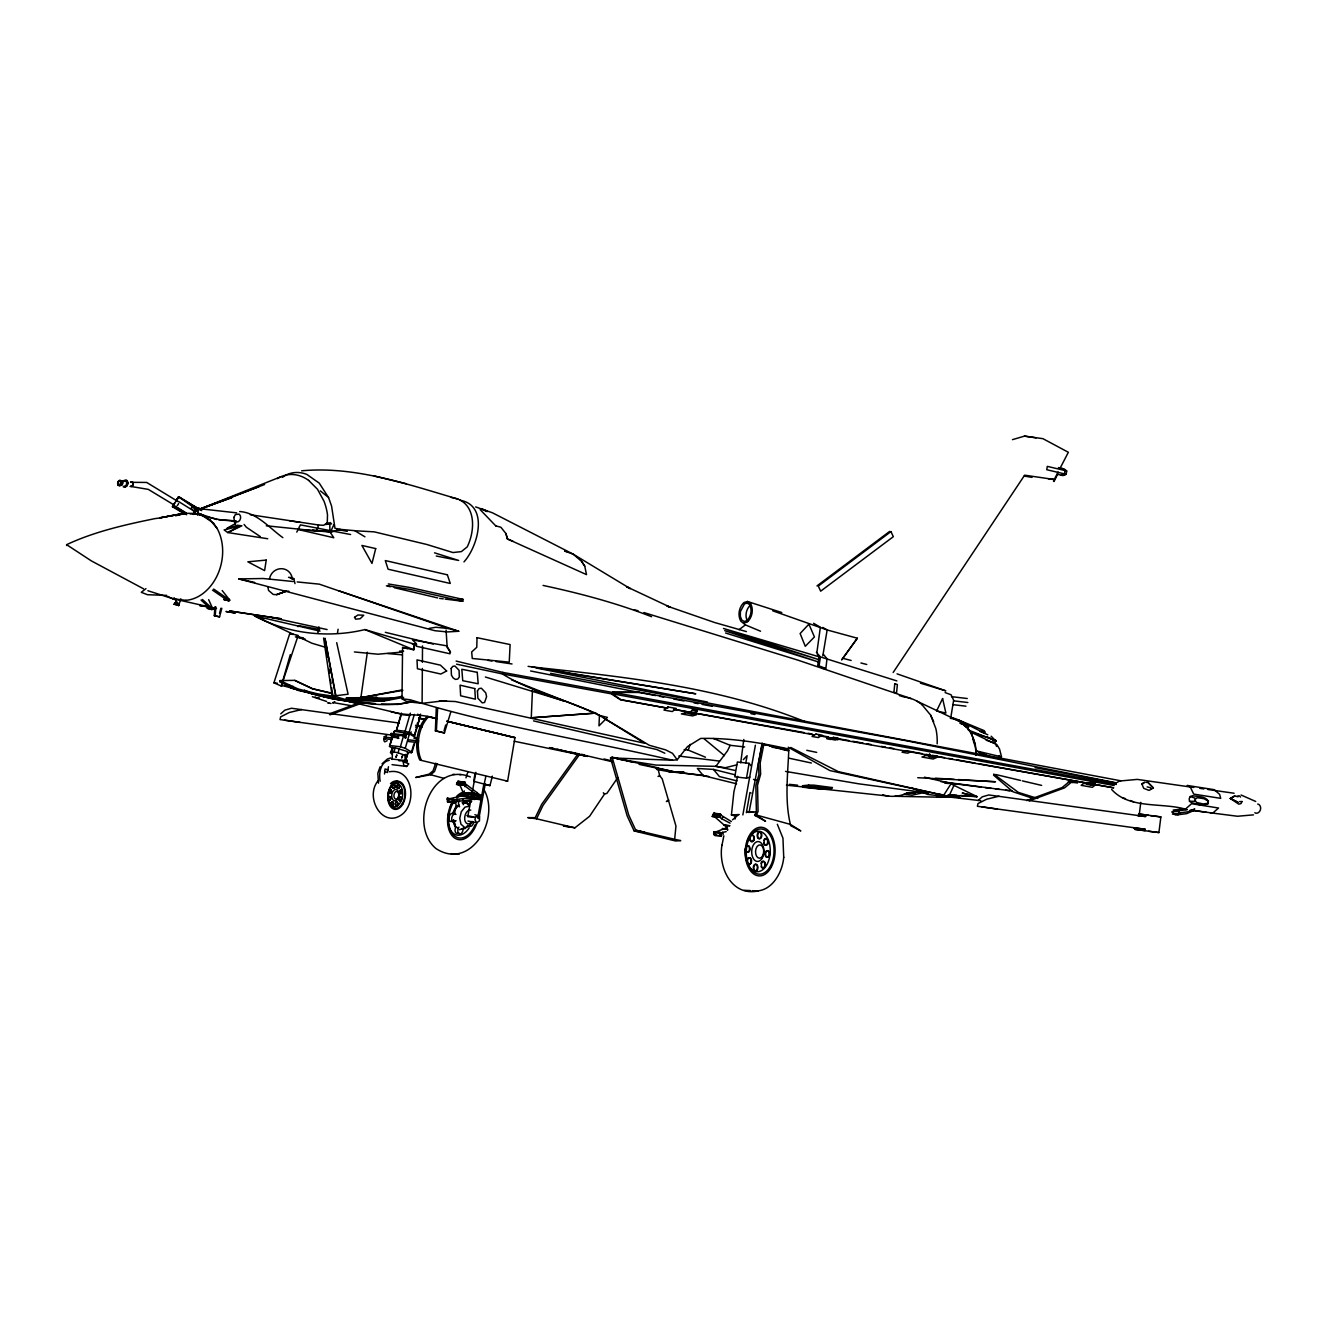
<?xml version="1.0" encoding="UTF-8"?>
<svg xmlns="http://www.w3.org/2000/svg" width="1327" height="1327" viewBox="0 0 1327 1327"><rect width="100%" height="100%" fill="white"/><g stroke="black" fill="none" stroke-linecap="round" stroke-linejoin="round"><path stroke-width="1.5" d="M772.181 747.283L789.034 749.125C760.056 742.457 730.099 737.812 700.706 738.426L687.469 746.637L677.201 759.807L672.507 760.205C589.304 740.964 503.762 727.428 422.102 703.343L422.351 668.476M422.401 662.339L422.517 645.934M604.349 718.488L644.557 743.236L455.294 701.519L441.924 701.021L422.102 703.343L406.676 701.635L401.998 698.782L402.579 647.476L413.759 649.782L414.638 644.275M721.938 845.399L723.862 835.828M752.16 890.649C770.805 893.734 782.482 873.133 783.726 857.192M450.915 711.521L444.462 732.886L443.483 732.769L435.372 730.862L436.268 708.203M758.513 890.881C731.542 896.903 718.156 867.543 721.938 845.199M783.726 857.391L782.947 838.133L777.323 824.266M677.201 759.807L672.524 753.354L665.623 749.871L649.334 745.293L595.607 713.113L531.264 717.807L532.459 690.14M384.498 773.989L385.079 768.93L387.932 769.992L387.484 772.513L384.631 771.435M294.992 583.598L293.831 578.738L288.54 577.295M444.462 732.886L436.367 730.978L437.645 708.386M221.841 608.313L219.552 616.823L218.623 616.707L214.294 615.678L214.924 606.787M219.552 616.823L215.223 615.794L215.853 606.903M763.954 743.701L760.172 763.042L760.636 774.222L757.535 785.252L758.065 811.46L756.324 815.027L765.546 821.264L754.632 815.259L756.373 811.693L755.843 785.484L758.944 774.454L758.48 763.274L762.262 743.933L788.785 750.518C787.724 775.25 784.639 800.48 790.394 824.382L800.811 830.951L790.428 825.51M817.266 654.261L819.074 656.799L817.681 665.739M816.404 652.403L820.434 656.931L819.058 665.872L825.858 668.509L827.003 658.739L823.403 654.327M735.009 815.972L731.426 814.977L733.897 791.804L737.663 776.328M392.709 747.25L392.162 759.475M327.271 522.855L327.504 514.859A46.744 36.111 82.6 0 0 323.97 501.125L317.468 489.232L308.627 480.374M1134.767 829.358L1134.95 827.965L1145.151 829.242L1144.985 830.636L1134.767 829.358L1158.902 832.56L1160.876 816.918L1138.798 813.965L1148.684 815.375M1139.097 816.039L1140.772 802.371M634.124 830.934L675.526 840.97L680.718 840.621L674.663 839.278L675.957 826.074L662.206 778.833L659.668 775.731L657.794 767.802L612.129 757.136L610.52 757.899L627.124 815.806L634.124 830.934L644.54 832.178L635.733 830.188L628.733 815.043L612.129 757.136M692.196 710.476L692.346 709.514L697.272 710.376L693.689 713.992L688.763 713.113L692.196 710.476L697.123 711.355M286.715 685.13L285.172 686.308C309.738 693.026 334.736 701.12 360.214 702.315L367.363 652.254M463.156 803.565L463.305 802.503L468.813 803.913L468.497 804.925M474.966 773.575L473.772 781.321L489.962 785.617L492.35 776.162M317.933 632.946L318.911 626.842M337.44 633.294L338.103 629.23M929.116 756.639L932.334 755.312L937.26 756.191L934.042 757.518L929.116 756.639L929.58 753.819M950.796 717.559L953.649 700.225L951.094 694.784L945.123 692.594M332.43 693.689L312.824 688.813L294.611 680.353L280.03 680.585L279.815 681.929L298.011 690.388L347.873 701.071L331.601 698.632L311.994 693.772L304.712 690.388M381.496 703.99L397.868 704.421L413.56 701.436C391.498 706.744 368.077 705.035 346.281 699.229L346.513 697.886L361.093 697.654L390.37 699.429M331.617 687.618L332.729 695.779L345.816 699.611L360.214 702.315L361.044 697.355L390.503 699.246M360.264 702.613L361.093 697.654M445.092 599.074L462.758 601.28L463.073 599.406L410.74 587.645L388.297 583.946M1057.337 474.27L1062.977 475.597L1066.162 474.286L1066.709 470.952L1064.088 468.912L1058.448 467.585M506.035 780.973L507.611 781.172L514.959 737.63L446.735 721.075M755.395 745.227L742.855 814.944M746.504 778.169L749.075 763.34L737.364 761.997L734.793 776.826L746.504 778.169L749.888 777.058M735.058 819.024L735.788 814.994M746.371 812.721L749.954 792.551L751.115 793.015M745.824 762.809L747.101 755.71L743.302 759.658M475.879 772.331L467.767 816.719L473.888 817.332M477.654 818.129L483.907 783.842M478.881 818.659L485.135 784.373M762.179 743.004L749.025 812.588M802.901 786.795L808.475 786.198L808.674 785.086L813.899 785.153L832.394 787.591L829.375 788.984L819.555 788.984L803.731 787.309L802.503 785.733L808.674 785.086M197.209 511.393L197.889 507.843L198.818 507.959L197.458 515.075M822.806 655.936L827.152 629.96L822.823 627.439M740.698 762.859L743.817 739.471M816.901 652.353L820.368 627.256L813.584 623.292M484.173 784.091L485.831 776.461M196.429 508.092L191.868 505.952L191.353 508.324L194.256 511.708M454.083 814.413L455.294 809.254L458.943 804.693M478.35 815.392L475.481 817.349L474.95 819.655L476.609 822.823L479.478 820.849L479.578 816.47L474.917 814.662M480.872 796.183L480.192 799.368L481.071 799.799L481.552 797.56L479.976 795.752L468.514 794.193M127.16 485.052L127.657 483.177M219.536 613.306L220.912 608.214M444.031 730.812L445.69 724.973M401.351 713.047L396.226 730.995L401.567 713.976M290.314 654.593L281.274 686.042L273.909 682.841L289.8 633.443L298.177 635.417L281.274 686.026L290.381 685.528M387.152 740.682L384.797 741.859L383.901 740.648L384.266 736.717L386.621 735.54M383.702 738.675L385.212 738.857L385.775 736.9L384.266 736.717M385.212 738.857L385.775 736.9M392.908 748.411L389.508 746.438L392.128 737.447M389.508 746.438L394.517 731.177L409.429 733.914L416.197 737.845L415.384 738.708M391.963 754.035L390.453 752.724L392.427 747.764L395.197 747.781L406.941 751.381L408.451 752.691L406.891 756.241M391.2 751.994L393.986 752.011L395.197 747.781M393.986 752.011L398.067 752.774L399.294 748.561M390.337 745.592L400.389 746.769L404.569 732.355M396.889 730.298L405.1 731.243L410.342 713.13M407.173 752.641L412.017 752.26L405.249 748.312L409.429 733.914M411.204 753.122L413.808 744.115M412.017 752.26L414.638 743.253M416.595 740.433L416.031 742.39L416.595 740.433L418.569 740.665L418.204 744.58M417.64 714.208L420.427 715.834L413.924 736.435L414.588 735.739L409.064 732.521L414.339 714.407M414.588 735.739L420.427 715.834M389.259 760.321C380.202 761.864 378.693 773.84 380.185 781.238M298.144 529.506L333.807 537.75L329.892 531.828L329.809 524.065L327.321 522.855L323.639 525.31L318.53 524.994L316.689 530.982L266.296 525.774M465.976 777.887L467.817 772.098M174.019 597.697L178.614 605.626L180.854 598.809M418.635 719.848L420.543 714.125M992.546 740.615L992.878 739.62L987.537 737.032M684.168 749.606L688.249 750.087L690.189 744.364M655.521 695.564L639.266 692.478L611.83 692.329L502.9 672.424L502.386 673.917C532.708 692.959 569.3 699.777 600.849 716.331M435.72 763.158L433.05 770.821L429.168 774.105L415.699 777.506L430.678 774.752L444.246 778.418M437.23 763.788L434.559 771.451L430.678 774.752M392.659 737.845L391.399 737.066L392.593 735.523M391.399 737.066L397.32 737.712L398.78 736.319M398.846 738.459L397.984 736.883L392.493 736.336M406.991 761.648L406.941 759.989L404.868 761.482L406.128 762.262L406.991 761.648L405.199 760.537L391.399 758.961M404.669 735.971C407.273 732.985 405.465 742.556 404.669 735.971L390.868 734.378L392.128 736.916L391.2 733.449L405 735.042M667.78 708.22L620.92 699.677L612.046 693.739L612.593 692.246L638.884 692.13L906.374 740.748L1116.173 782.83M1208.134 801.044L1204.004 798.721L1197.253 797.709L1194.698 799.683L1196.523 802.453L1203.125 803.946L1207.819 803.349L1208.283 802.271C1207.752 796.15 1197.253 796.781 1192.608 795.686L1190.269 796.548L1189.174 798.721L1189.506 801.276L1191.58 802.735L1201.283 805.124L1207.918 804.112L1208.416 800.596M269.497 578.871C272.135 565.567 290.497 564.92 292.487 579.318L290.165 577.311M577.61 754.433L541.748 804.212L535.245 817.664L527.798 817.614L536.556 818.792L543.058 805.34L579.833 754.118M1151.952 788.769L1149.066 790.394L1143.741 788.354L1141.801 783.809L1144.687 782.167M455.343 820.799L452.723 820.75A4.114 2.554 -78 0 1 448.974 818.427A4.114 2.554 -78 0 1 452.524 813.468L456.388 805.605A4.114 2.554 -78 0 1 456.256 800.811M453.95 812.306L456.886 806.152M452.772 813.584L455.377 813.335M333.873 524.679L330.357 532.392L340.16 529.357L354.89 530.684M378.195 780.624C363.83 797.627 383.486 830.602 403.358 813.351C416.794 800.679 412.365 767.819 389.441 771.75M788.205 747.217L829.906 770.589L948.822 796.449L954.478 784.274L924.471 777.191M1054.036 481.535L1057.685 474.104M174.169 503.431L172.51 506.765L184.652 514.03M296.767 532.11L300.416 524.878L350.61 534.516M1053.472 481.004L1058.117 472.03M1059.991 468.431L1068.351 452.291L1042.939 438.673L1024.461 436.119L1012.451 439.652M198.818 507.959L193.012 514.13L196.081 508.606L197.889 507.843M1241.79 801.525L1239.617 801.608M174.484 503.497L172.51 506.765L174.849 506.45L186.062 513.234M201.14 510.314L178.73 496.713L172.51 506.765L174.434 503.646M176.358 500.511L178.73 496.713L190.872 505.454M1242.089 801.475L1241.01 803.598L1238.738 804.162L1230.328 798.472L1234.375 795.918L1238.058 796.797M176.557 500.146L178.73 496.713L175.927 500.495M174.401 503.381L172.709 506.051L186.609 514.743M943.945 794.873L950.961 783.859L977.136 796.681L970.584 795.47M174.136 604.233L175.164 602.674L178.681 603.503L179.178 605.245L174.136 604.233L179.178 605.245M207.41 608.363L208.455 606.804L211.972 607.633L212.469 609.375L207.41 608.363L212.469 609.375M223.981 599.555L225.009 598.013L228.526 598.842L229.007 600.584L223.981 599.555L229.007 600.584M227.498 600.385L228.526 598.842M617.718 777.722L606.887 793.413L604.614 793.928L589.586 816.287L574.906 827.816L563.428 826.008L568.968 826.738M176.01 500.959L178.83 497.177L201.721 510.663M893.154 672.49L1024.643 475.182L1054.119 479.478L1048.247 478.748M206.647 517.663C190.574 508.258 171.846 516.8 155.06 518.592C124.987 524.746 94.565 531.58 66.615 544.667L91.314 560.873L143.548 588.806M194.157 511.84L195.5 509.966L191.868 505.952M193.294 514.478L195.633 512.073M857.342 638.221L841.782 659.735L857.342 638.221L827.152 629.96L772.812 610.851M720.992 832.775L714.059 831.797L713.644 833.87L715.054 835.529L721.772 835.645L720.992 832.775L714.49 831.697L714.722 835.313L716.132 834.998M715.054 835.529L715.469 833.456M720.13 832.344L719.698 834.583L721.225 836.392M726.98 826.605L726.533 828.861M726.881 827.467L712.914 815.226L718.355 815.923L719.549 814.314L731.326 821.513M718.355 815.923L721.623 818.709L722.9 817.017M447.299 798.24L447.498 801.856L454.481 802.288L453.701 799.418L447.299 798.24L454.149 799.617L454.862 802.254L453.917 803.034L447.498 801.856M453.519 802.536L452.822 798.987L452.341 801.226L454.332 802.935M466.606 793.928L466.125 796.183M117.705 481.867L119.563 480.308L122.383 481.834L122.233 484.04L119.911 485.715M117.871 482.033L120.276 480.374M120.226 485.151L121.404 482.713L120.558 480.523M121.62 483.99L119.181 485.632M120.939 485.234L121.951 481.485M125.932 486.113L127.11 481.701M126.048 486.511L127.309 484.819M456.919 783.245L458.147 781.653L463.488 782.316L481.419 796.051L480.192 797.643L462.26 783.909L456.919 783.245L460.336 786.048L463.123 792.501L467.568 796.084M462.26 783.909L463.488 782.316M464.832 786.612L466.142 784.92M476.974 792.468L475.746 794.077L463.123 792.501L464.35 790.909M470.057 793.596L469.227 794.674L467.917 793.629L468.73 792.551L472.594 794.525L475.58 794.259L474.767 795.337L470.903 793.347L475.746 794.077M473.457 794.292L474.27 793.214M1177.812 814.778L1186.736 813.633L1193.272 810.764L1194.715 808.906L1188.179 811.759L1179.255 812.92M406.659 766.459L408.799 763.788L403.109 761.648L403.823 765.397L406.659 766.459L392.046 764.651M456.007 820.6L455.426 821.33A4.114 2.554 -78 0 1 451.678 819.008A4.114 2.554 -78 0 1 455.244 814.048L455.957 814.463M458.96 827.119L458.263 828.313A4.114 2.554 -78 0 0 459.49 833.97A4.114 2.554 -78 0 0 463.04 829.541L463.007 828.512M467.751 825.411L465.329 828.446L461.414 829.275M472.611 821.712L468.912 826.339L459.474 829.707M409.098 734.577L411.237 731.923M750.269 605.245C746.006 609.275 744.679 616.226 747.565 621.401M382.076 763.771L387.501 758.978L390.669 757.916M463.969 561.902C478.068 546.425 489.232 505.438 460.054 500.229M280.76 713.826L284.874 710.127L291.492 708.253L399.278 723.066M978.115 800.529L982.245 796.83L988.847 794.956L1145.433 816.536L1146.959 815.01M393.688 732.04L394.517 731.177M1145.981 782.432L1148.436 782.283M406.477 757.651L407.223 756.904L405.714 755.61L398.067 752.774M222.173 590.548L229.77 600.119L228.626 601.181L212.486 590.117M392.128 734.528L394.467 732.421M407.472 733.897L405.117 736.021L405.581 737.746M292.985 686.258L290.895 688.132L300.068 690.023M732.537 819.821L738.094 814.977M713.694 813.219L712.217 816.437L719.284 817.1L720.843 815.01L713.694 813.219L720.262 813.949L720.495 814.894L718.786 817.167L712.217 816.437M713.146 816.453L714.241 815.508M719.781 814.131L717.857 817.15L718.239 814.878L720.644 814.131M457.815 781.387L456.438 784.34L463.289 785.219L465.031 782.963L464.798 782.001L457.815 781.387L459.49 782.267M458.296 781.304L456.803 784.522L463.289 785.219M458.346 783.494L457.317 784.357L458.877 783.61M1069.015 781.852L1062.164 787.525L1026.667 800.563M731.426 814.977L739.239 814.529M332.911 703.078L334.835 701.552M145.953 588.641L141.292 592.323L147.496 594.712L166.754 595.392M467.917 793.629L468.613 793.082L463.123 792.501M816.984 585.904L889.654 531.414M715.353 832.129L714.059 831.797M739.006 629.711L745.426 624.901L760.537 631.221M398.299 736.17L397.486 738.426M415.616 727.163L417.972 725.554L417.507 723.829M1117.085 782.449L1119.324 781.056L1137.272 779.397L1193.753 787.475M282.253 477.388L286.798 474.651A41.684 32.147 81.8 0 1 306.869 474.436L319.226 483.111L328.515 497.492L320.338 490.874M1237.112 796.3L1239.202 795.736L1240.579 797.063M227.116 528.179L235.708 523.419M1150.609 787.74L1147.125 786.894M277.326 478.632L280.578 476.874A43.045 33.241 82.6 0 1 308.627 480.391M328.383 523.568L330.207 522.589L331.65 523.983M459.258 781.321L458.91 782.267M1230.328 798.472L1238.041 802.337L1230.328 798.472L1234.906 796.117M616.607 758.845L655.969 765.082L715.867 766.342L727.445 750.9L730.232 745.31L744.663 746.935M208.671 599.688L212.901 609.11L211.59 609.723L201.057 600.053M656.202 768.565L657.794 767.802M658.059 776.477L659.668 775.731M667.182 800.894L668.808 800.131M666.353 801.591L667.962 800.828M119.513 481.237L121.819 481.104M123.71 480.556L126.48 480.208L127.707 483.327M123.909 480.955L127.127 480.59L128.188 483.293L126.712 486.329L123.262 486.86M124.556 481.22L127.508 481.9M130.544 482.066L132.534 481.817L133.364 483.957L132.219 486.345L130.228 486.594M130.693 482.315L146.667 482.447L177.022 500.926M124.688 486.694L126.413 485.981M130.411 486.329L132.899 485.184L133.065 482.862L131.605 481.883M936.945 757.418L933.146 759.011L921.966 757.037L925.782 755.445L931.355 756.423M1061.268 475.199L1066.162 474.286M280.578 476.874L200.891 508.689L232.325 497.376M925.201 791.804L907.436 792.916L904.052 794.259L912.13 795.122L924.753 792.435M258.865 486.744L201.173 508.888L236.637 512.852M1151.239 788.785L1153.395 787.973L1148.104 782.598L1153.395 787.973M288.855 591.195L284.642 591.145L286.267 591.162L276.597 594.645L273.246 594.463L268.535 590.432L267.988 587.032M264.587 484.504L200.891 508.689L231.362 497.791M329.312 713.86L359.202 702.879M329.892 714.855L359.783 703.874M1029.122 800.878L1064.619 787.823L1071.453 782.15L1077.524 782.98M66.615 544.667L66.632 545.513M286.118 591.195L276.597 594.645L286.267 591.162M175.579 515.788L184.586 513.416L177.37 515.307M714.606 834.65L714.059 832.626L719.499 833.256L726.234 831.598M227.116 528.594L237.351 525.26L241.896 525.824L227.73 532.558L224.13 529.904L239.54 526.106L227.73 532.558L267.739 538.745M470.355 776.942C431.093 760.802 408.268 825.56 435.986 848.567C471.068 871.574 501.324 818.129 483.542 788.951M781.785 612.543L747.449 601.479L743.966 602.524C738.99 607.169 737.447 615.23 740.848 621.218L745.426 624.901M743.85 623.076L747.333 622.031C752.309 617.387 753.852 609.325 750.452 603.321L747.449 601.479M407.323 760.703L398.946 760.802M714.059 832.626L727.478 827.434M297.878 626.576L300.483 625.962L319.707 629.562M447.415 799.252L452.739 799.965L479.511 796.432L480.059 798.456L453.287 801.989L447.962 801.259L447.415 799.252L466.905 794.724M736.767 764.866L725.405 767.703L715.917 766.359M1182.042 808.956L1173.118 810.1M1178.874 811.212L1174.279 810.648L1173.051 812.24L1173.715 814.065L1175.888 815.06L1178.31 814.645L1179.537 813.053L1178.874 811.212L1171.658 811.975M1187.416 809.619L1178.476 810.78M1179.836 813.302L1172.438 814.115M467.038 797.759L474.17 798.174M468.597 797.427L468.232 796.084L461.531 795.885L474.137 797.593L469.526 797.179L473.805 796.83L474.684 799.6M364.925 629.579L413.759 649.782L414.422 644.176L364.925 629.579C328.101 638.453 287.909 633.842 254.502 615.844L320.023 631.138M462.111 802.769L466.009 801.923L469.094 804.626M402.346 652.021L377.93 654.211L354.425 651.955M1141.801 783.809L1143.824 783.428M402.446 689.874L359.982 697.82L402.811 690.339M401.899 696.36L384.001 699.694L363.482 699.578L346.513 697.886M403.657 697.338L383.768 701.054L363.25 700.938L346.281 699.229M184.519 513.367L159.87 517.812L179.925 514.295M1190.452 811.261L1193.272 810.764M429.152 628.384L435.853 627.273L448.327 628.5L458.744 631.27L447.365 631.934L434.908 630.707L238.827 578.92L263.161 578.506L293.217 581.525M193.029 514.262L194.887 513.964M829.889 787.973L832.394 787.591M1133.59 828.148L1134.95 827.965M1145.151 829.242L977.385 806.285L977.999 803.565L986.624 799.219L999.065 796.217M787.093 750.75L788.785 750.518M1253.484 814.861L1237.527 816.254L1210.191 812.788M323.589 638.022L332.065 695.298L335.582 695.746L348.089 694.203L336.71 642.683M239.656 511.542C256.957 512.57 269.63 528.179 282.867 537.667M325.463 524.497L329.793 524.049M406.676 701.651L410.275 701.303M360.081 698.433L376.553 697.023M235.576 520.93L232.225 521.196L235.625 521.926M531.264 717.807L595.607 713.113M301.644 470.803C355.138 465.893 407.306 484.255 457.815 499.018C476.542 506.632 474.718 531.779 467.204 546.923L461.348 551.617L452.938 552.546L426.962 544.518L374.33 531.878L354.873 530.734L364.925 536.821M301.71 709.514L289.269 712.516L280.66 716.862L280.03 719.566L391.565 735.092M190.143 513.931L193.145 513.765M915.315 793.115L907.436 792.916M364.195 698.665L397.072 697.737M317.452 698.267L315.212 696.99M291.094 578.124L292.587 578.108M1189.506 801.276L1194.781 801.326M399.593 651.126L403.64 651.175M464.798 782.001L462.725 782.93L462.343 785.219M482.298 795.636L480.225 796.548L479.843 798.837L481.917 797.909L482.298 795.636L477.504 795.138M684.068 772.049L668.825 771.65L656.633 769.428M808.475 786.198L831.598 788.636M439.436 700.789L446.552 700.938M920.888 791.622L924.902 791.705M894.912 796.283L942.104 797.245M610.52 757.899L672.507 760.205M683.272 772.082L668.825 771.65L703.575 775.3M172.858 506.201L175.264 506.284L186.062 512.902M233.718 520.731L218.59 519.736M753.504 811.942L747.151 811.709L755.295 812.041M744.016 890.317L750.352 890.55M185.996 600.368L172.875 598.709M451.213 853.709L459.242 854.041M953.118 796.88L958.957 797.129M329.909 531.828L312.724 529.921M459.407 774.62L460.983 774.686M452.971 774.354L454.498 774.421M917.737 777.705L995.466 781.769L958.26 779.579M948.042 795.105L976.689 796.631L962.175 793.015L977.136 796.681M959.769 797.411L945.371 796.615A41.535 32.346 -76.8 0 1 939.715 797.079M935.535 778.236L954.13 779.331M735.506 774.918L713.478 769.411L697.372 768.466L703.277 775.615L736.585 783.809M948.473 794.707L956.651 795.238M960.748 795.503L975.063 796.432L971.331 795.603M336.361 699.329L337.373 699.395L336.195 698.898M300.151 529.672L330.39 531.961M359.982 699.412L384.216 701.253M236.239 521.047L221.957 520.101L208.123 517.265M814.164 787.574L819.439 788.006M387.799 653.564L402.131 654.825M412.415 644.258L416.512 644.64M360.214 702.315L375.508 703.708L353.563 702.53L334.039 698.151L332.729 695.779M953.483 796.83L959.603 797.394M297.215 581.939L319.26 584.145L448.327 628.5M402.031 714.689L409.993 715.502M789.416 784.34L797.593 785.186M821.977 668.277L825.56 668.659M786.43 785.169L888.592 796.084M729.85 825.726L724.011 825.095L729.518 825.792M297.397 637.109L303.419 637.806M273.909 682.841L277.459 683.256M391.73 736.137L397.619 736.85M386.389 737.281L392.394 737.961M408.401 739.803L416.396 740.715M385.925 738.89L391.929 739.587M407.92 741.428L417.988 742.606M727.793 829.242L722.27 828.595L727.229 829.027L727.594 830.37M720.362 835.96L714.274 835.114M175.977 501.208L178.598 501.523L194.488 511.409M954.295 700.921L967.864 702.514M952.604 704.62L965.956 706.18M401.998 698.782L409.993 699.727L422.102 703.343M678.81 756.058L719.234 761.051M951.476 696.658L967.25 698.516M980.852 800.728L927.739 794.458L910.952 787.574M439.652 598.394L443.235 598.842M214.294 615.678L215.223 615.794M944.625 783.046L948.573 783.527M1150.675 815.657L1160.876 816.918M1137.272 815.524L1145.433 816.536M435.372 730.862L436.367 730.978M938.139 794.16L942.004 794.641M928.734 793.098L858.818 783.826L785.551 771.402M806.882 786.745L802.503 785.733M1148.684 831.283L1158.902 832.56M469.841 794.193L473.673 794.674M475.049 798.141L478.881 798.605M474.087 798.124L479.843 798.837M458.197 598.809L463.073 599.406M528.096 666.353L532.11 666.95C625.199 676.969 719.101 686.59 806.501 722.27M946.151 782.665L980.985 787.077M985.082 787.591L991.219 788.371M995.333 788.902L999.43 789.416M1005.567 790.195L1009.665 790.71M513.4 737.43L514.959 737.63L448.493 721.639M714.108 813.633L719.549 814.314M417.308 723.165L418.237 726.615L417.109 725.504M940.893 781.62L1012.401 791.025M318.563 524.994L250.305 514.727M639.133 764.369L673.801 771.733L708.718 776.444M467.486 794.375L475.132 795.404M474.452 798.589L480.192 799.368L479.976 795.752L481.071 799.799L475.348 799.02M415.55 725.322L421.654 726.168M413.924 738.194L417.988 738.757M387.982 585.804L410.441 589.503L462.758 601.28M1199.807 788.338L1203.854 788.918M1207.885 789.499L1234.11 793.247M1111.611 789.416C1129.244 809.487 1162.701 802.221 1185.973 809.321M1192.028 810.183L1206.16 812.207M997.44 809.105L981.947 806.849M300.068 722.402L284.575 720.146M715.684 766.276L735.191 770.473M1024.461 436.119L1036.105 437.844M269.116 617.005L281.341 618.813L229.488 610.967L269.116 617.005L327.122 629.562M487.971 660.382L491.985 660.979M495.999 661.576L512.04 663.964M334.122 696.343L317.833 693.905L298.243 689.028L280.03 680.585M289.568 520.781L300.151 522.374M326.342 696.808L323.423 696.443L324.601 696.94M581.193 754.333L583.946 754.764M331.037 698.102L347.906 700.772M1186.238 809.553L1182.39 808.923L1185.857 808.724L1191.596 803.698L1218.551 808.027L1212.812 813.053L1190.087 810.167M532.11 666.95L695.796 693.805L536.307 668.028L707.457 702.049M1024.245 476.061L1032.041 477.372M332.745 702.514L353.131 706.014M1113.419 787.79L818.543 735.672M826.738 737.895L837.901 739.852M826.87 738.824L830.602 739.471M667.398 708.17L620.538 699.81L611.266 693.822L502.386 673.917L456.571 664.18M673.519 709.265L803.93 732.537M808.01 733.267L812.091 733.997M822.276 735.822L828.38 736.9M836.541 738.359L848.766 740.549M852.846 741.279L863.031 743.087M867.112 743.817L871.176 744.547M881.377 746.355L885.441 747.084M889.521 747.814L893.602 748.544M911.931 751.812L922.132 753.636M926.196 754.366L930.277 755.096M934.357 755.826L944.542 757.634M948.623 758.364L952.686 759.094M956.767 759.824L975.113 763.091M979.177 763.821L1113.685 787.823M612.593 692.246L1116.339 784.456M1114.182 785.501L612.046 693.739M673.884 709.331L814.463 734.942M340.193 529.307L335.001 528.345L331.584 506.085L328.532 497.443M131.273 486.528L148.242 489.364L174.169 505.04M550.523 673.336L1120.768 780.79M337.257 529.456L347.292 531.364M659.569 696.327L663.633 697.106M673.784 699.03L683.936 700.955M694.087 702.879L698.151 703.658M702.199 704.421L712.35 706.346M750.933 713.677L754.98 714.457M1035.126 767.669L1116.339 783.096M436.268 556.013L458.644 560.442L434.526 552.828M530.601 670.981L639.266 692.478M328.864 697.256L331.634 697.82M328.98 703.028L331.02 703.492M514.212 741.229L587.38 756.39L557.191 749.224M468 821.031L476.609 822.823M551.319 747.682L552.596 747.947M806.766 750.302L816.686 752.392M418.652 717.957L424.623 719.217M466.872 815.541L475.481 817.349M456.388 805.605L459.059 806.534M789.15 758.231L811.411 763.008M238.827 578.92L254.635 582.437M147.894 590.731L172.875 598.709L208.571 606.738M212.536 607.633L216.5 608.512M329.063 703.244L327.487 702.846M948.822 796.449L838.332 771.634L790.759 747.483M331.85 693.142L312.193 688.713L294.843 680.369M568.221 551.899L564.655 551.087L573.214 554.172L630.225 588.607L626.609 586.733L670.201 607.202L667 606.041L714.606 622.512L746.438 631.602M950.265 718.305C960.881 719.632 969.34 727.976 973.023 737.712A39.561 30.803 -76.8 0 1 975.809 755.411M574.89 752.99L578.174 753.736M125.136 480.391L126.314 480.656M119.43 480.722L120.973 482.746L119.977 484.786L118.285 485.002M119.248 485.101L120.691 485.334M124.191 486.263L125.285 486.511M123.527 486.428L125.418 486.926M543.058 585.423C579.882 593.318 616.508 603.022 651.607 616.723M533.52 720.893L656.815 749.556L664.877 753.238M617.32 758.662L633.46 762.395M657.661 768.001L673.801 771.733M549.511 747.565L587.38 756.39M1066.709 470.952L1047.318 466.374L1046.754 469.725L1064.453 473.888L1065 470.554L1062.38 468.514M635.733 830.188L674.663 839.278M386.373 585.821L390.32 586.75M394.268 587.695L437.678 597.93M1022.404 780.89L1041.645 785.402M603.967 758.978L611.78 760.819M581.79 754.582L613.091 761.947M536.556 818.792L574.906 827.816M402.579 647.476L407.472 648.638M295.407 636.894L305.326 639.232M571.24 752.144L573.231 752.625M995.681 774.504L1020.496 780.425M338.086 698.898L401.019 713.959M406.41 483.791L374.314 475.995M451.263 497.443L457.815 499.018M436.633 718.786C421.853 713.146 404.702 716.398 390.586 711.454M418.801 718.255L424.839 719.715M456.123 661.078L502.9 672.424M436.716 718.637L428.687 716.68C418.304 726.632 415.334 747.234 421.322 760.222M435.14 718.438L427.112 716.48C416.728 726.45 413.775 747.035 419.763 760.023L507.611 781.172M447.182 721.357L511.393 736.949M385.328 632.315L433.216 644.026M737.016 780.89L719.383 776.544L713.478 769.411M979.79 753.952L997.672 758.397M753.52 779.413L757.535 780.409M462.708 802.453L466.54 803.432A4.114 2.554 -78 0 1 470.737 801.923M495.817 525.89L500.909 527.25L505.952 533.603L507.395 538.994L513.051 541.283M843.325 658.441L851.138 660.464M860.908 662.969L866.763 664.479M484.77 784.224L489.962 785.617M194.041 513.383L202.55 515.656L213.481 523.087M820.434 656.931L896.87 680.917M762.262 743.933L766.094 744.978M769.909 746.023L785.186 750.219M756.324 815.027L790.394 824.382M754.632 815.259L758.414 816.287M899.308 695.547L905.114 697.322M216.865 519.537L197.491 513.167M634.306 609.707L638.154 610.835M643.91 612.543L798.224 660.232L911.185 698.616M819.074 656.799L723.447 628.467L818.809 659.635L724.741 630.657L818.477 661.974L725.57 633.012M325.911 647.427L311.779 643.18L296.452 635.799M920.474 683.189L945.786 690.836L897.052 673.851M485.383 677.019L564.207 701.087L534.317 690.786M289.8 633.443L293.101 634.472M981.814 731.077L985.082 732.089L984.219 730.663L958.359 719.914A41.535 32.346 -76.8 0 0 953.118 718.04M1037.714 798.472L1018.307 792.385L993.774 774.056M291.525 578.025L293.831 578.738M405.1 731.243L409.064 732.521M400.389 746.769L405.249 748.312M326.624 701.469L312.359 696.692M263.924 618.929L254.502 615.844L292.935 634.107M475.647 506.914L492.383 512.769L573.214 554.172L581.608 561.404L584.726 566.181M1033.584 798.605L1012.849 791.705L993.525 775.117M1190.269 796.548L1195.295 798.24M338.833 590.814L458.744 631.27M986.127 740.201L995.366 743.435L996.544 746.355M1241.077 795.006L1255.724 801.475M1257.714 804.046L1259.074 804.577C1262.259 807.098 1260.401 813.401 1256.171 813.285L1254.828 812.754M968.312 730.032L992.878 739.62L995.366 743.435M1122.725 797.643L1125.478 798.721M1130.256 800.546L1133.54 801.823M511.592 679.888L595.574 713.13M713.412 738.492L729.966 745.227M959.885 723.149L968.892 726.848M979.708 731.293L985.115 733.516M688.249 750.087L705.45 757.203M990.954 757.103L975.975 750.883L975.229 744.115L970.8 732.056L996.842 744.646L999.513 748.959L1001.537 756.888L976.025 750.85A39.628 30.853 -76.8 0 1 976.008 754.333M960.682 723.298L966.288 725.67M198.42 513.267L206.465 516.817M386.854 769.511L387.932 769.992L388.446 766.724M381.148 767.371L380.069 766.89L377.83 773.226L378.527 783.179M487.208 511.459L481.27 508.755L487.208 511.509L482.298 509.17L480.158 509.634L495.817 525.94M317.916 697.305L319.243 697.919M916.957 701.17L959.67 721.44M304.43 690.322L311.364 693.656M967.964 727.594L964.414 725.886L967.914 727.777M721.623 818.709L730.082 823.155M260.274 536.589L246.374 527.25L244.085 524.464M206.581 517.596L210.329 520.151M213.647 589.055L229.77 600.119M991.153 736.22L996.262 741.395L995.764 740.333L970.833 732.006L963.137 722.983L958.343 719.98L987.752 734.81M704.106 738.774L724.442 755.644M603.304 792.8L604.614 793.928M464.467 827.285L460.967 824.2L459.756 818.278L461.282 811.742L464.997 807.131L469.443 806.169L466.009 801.923M457.931 828.347L454.862 825.643L453.668 819.787M202.384 599.439L212.901 609.11M922.132 704.853L930.675 715.187L935.85 728.606A49.497 38.549 -76.8 0 1 937.161 743.817M392.477 735.971L391.2 733.449L392.344 734.577M459.606 806.733L459.092 806.186A4.114 2.554 -78 0 1 459.441 800.48M210.263 520.101L217.13 528.461A44.77 34.85 -76.8 0 1 206.697 590.333A43.758 34.071 -76.8 0 1 185.929 600.335M749.075 763.34L751.049 765.795M122.217 480.706L123.063 482.879L121.885 485.317L118.186 485.417L117.572 483.177M121.221 481.021L121.935 482.846M119.165 484.703L119.845 485.582M117.721 484.255L118.916 485.483M450.55 652.204L447.182 647.443L446.071 630.06M213.431 523.02L217.13 528.461M581.608 561.354L584.743 566.131L586.517 574.624L507.395 538.944L505.969 533.554M453.071 820.318L455.443 824.996M452.723 820.75L455.543 827.733A4.114 2.554 -78 0 0 455.659 832.543A4.114 2.554 -78 0 0 458.794 832.676M175.081 598.626L178.614 605.626M448.178 798.672L448.874 800.048M930.609 715.187L933.661 721.589M225.009 598.013L225.49 599.754M208.455 606.804L208.953 608.546M175.164 602.674L175.662 604.415M722.668 832.195L723.248 834.335M719.499 833.256L720.047 835.28M472.263 797.162L472.628 798.506M456.853 799.02L457.433 801.16M452.739 799.965L453.287 801.989M714.623 813.235L714.855 814.181M335.996 696.177L324.999 638.652L327.47 657.014M325.032 638.204L335.582 695.746M118.534 483.277L118.684 484.355M118.053 483.293L118.236 484.604M329.129 669.256L329.693 673.336M330.506 679.457L331.07 683.538M999.347 755.527L999.662 758.878M998.8 755.859L999.098 759.094M234.813 520.847L235.095 524.397M478.782 813.186A24.367 15.144 -78 0 1 478.466 816.321M477.04 822.524A24.367 15.144 -78 0 1 453.884 837.453A24.367 15.144 -78 0 1 452.208 802.271M456.67 796.266A24.367 15.144 -78 0 1 463.289 792.119M475.083 824.78A22.659 14.083 -78 0 1 453.32 834.783A22.659 14.083 -78 0 1 453.917 801.641M457.135 797.627A22.659 14.083 -78 0 1 464.55 793.48M472.08 821.363A7.066 4.396 -78 0 1 464.715 819.472A7.066 4.396 -78 0 1 470.77 810.084M473.606 821.877A4.114 2.554 -78 0 1 471.748 825.858A4.114 2.554 -78 0 1 468.945 825.46M469.244 827.799A20.27 12.59 -78 0 1 449.107 826.986M448.692 825.543A20.27 12.59 -78 0 1 448.377 813.833M450.317 807.098A20.27 12.59 -78 0 1 452.623 802.653M462.144 795.337A20.27 12.59 -78 0 1 465.462 795.47M462.659 799.318A4.114 2.554 -78 0 1 463.272 804.676M468.779 806.086A4.114 2.554 -78 0 1 471.666 801.624M746.653 843.308A20.27 12.424 -87.7 0 1 765.745 835.363A20.27 12.424 -87.7 0 1 765.314 867.128A20.27 12.424 -87.7 0 1 746.421 860.427M745.724 857.142A20.27 12.424 -87.7 0 1 745.608 848.384M763.771 840.505A3.351 2.057 -87.7 0 1 766.956 839.261A3.351 2.057 -87.7 0 1 766.757 844.569A3.351 2.057 -87.7 0 1 763.655 843.076M746.321 846.278A3.351 2.057 -87.7 0 1 749.506 848.616A3.351 2.057 -87.7 0 1 746.554 852.034M746.106 851.569A3.351 2.057 -87.7 0 1 745.442 848.451M747.814 858.387A3.351 2.057 -87.7 0 1 750.551 858.901A3.351 2.057 -87.7 0 1 750.385 863.413A3.351 2.057 -87.7 0 1 747.599 863.695M747.25 863.064A3.351 2.057 -87.7 0 1 747.416 859M750.568 835.612A3.351 2.057 -87.7 0 1 753.703 837.387A3.351 2.057 -87.7 0 1 751.497 841.65A3.351 2.057 -87.7 0 1 749.871 836.955M757.883 837.984A3.351 2.057 -87.7 0 1 758.397 832.377A3.351 2.057 -87.7 0 1 761.283 835.297A3.351 2.057 -87.7 0 1 758.331 838.432M761.001 863.28A3.351 2.057 -87.7 0 1 764.07 861.87A3.351 2.057 -87.7 0 1 764.269 866.962A3.351 2.057 -87.7 0 1 761.134 866.614M766.442 850.872A3.351 2.057 -87.7 0 1 769.146 854.206A3.351 2.057 -87.7 0 1 766.044 856.91A3.351 2.057 -87.7 0 1 765.961 851.287M746.438 846.891A3.351 2.057 -87.7 0 1 749.788 847.256A3.351 2.057 -87.7 0 1 748.295 852.266A3.351 2.057 -87.7 0 1 745.973 848.484M390.486 783.71A14.149 8.742 -82.9 0 1 399.344 782.217M390.188 787.807A11.761 7.282 -82.9 0 1 401.417 787.458A11.761 7.282 -82.9 0 1 398.316 805.174A11.761 7.282 -82.9 0 1 388.164 799.368M388.23 793.347A11.761 7.282 -82.9 0 1 388.993 790.411M388.081 798.207A1.941 1.194 -82.9 0 1 389.873 796.747A1.941 1.194 -82.9 0 1 390.105 799.717A1.941 1.194 -82.9 0 1 388.197 799.65M389.325 789.731A1.941 1.194 -82.9 0 1 391.133 790.925A1.941 1.194 -82.9 0 1 389.491 793.181A1.941 1.194 -82.9 0 1 389.076 790.079M906.706 697.471A51.687 40.241 -76.8 0 1 922.199 704.853M172.875 598.709A43.758 34.071 -76.8 0 1 167.932 596.453M178.598 503.514A2.455 0.863 -57.9 0 1 177.221 505.587M907.469 792.949A51.703 40.258 -76.8 0 1 882.571 794.74M947.146 796.399A41.137 32.03 -76.8 0 1 937.094 797.112M972.691 738.791A37.869 29.493 -76.8 0 1 974.317 744.148M740.366 611.614L740.35 616.474L741.793 620.041L744.115 621.484L746.819 620.671C751.082 616.64 752.392 609.69 749.523 604.515L747.184 603.072L744.48 603.885L740.366 611.614M233.867 517.43L234.365 520.549L236.538 522.075C240.403 522.191 242.111 516.419 239.192 514.113L235.36 514.577L233.867 517.43M416.379 643.761L416.33 646.232L450.035 653.796L449.969 651.325L446.718 645.834L412.515 639.896L416.379 643.761M477.023 637.69L476.775 647.311L471.682 651.955L472.263 658.474L509.236 662.156L510.115 644.557L477.023 637.69M599.439 715.402L598.975 725.886L607.434 717.409L599.439 715.402M354.525 617.32L355.636 619.178L360.198 618.714L363.698 615.23L357.958 614.982L354.525 617.32M894.78 683.654L893.934 692.147L896.538 693.059L897.384 684.566L894.78 683.654M477.438 690.886L477.886 698.234L482.248 702.879L484.571 702.464L486.594 696.658L485.732 692.843L481.353 688.199L479.03 688.613L477.438 690.886M451.18 668.46L451.429 675.161L453.204 677.997L455.509 679.424L457.749 679.059L459.324 677.002L459.059 670.301L454.979 666.021L452.739 666.386L451.18 668.46M266.229 560.077L264.604 570.61L247.85 561.819L266.229 560.077M375.707 548.598L371.975 563.428L361.906 545.447L375.707 548.598M942.601 698.566L936.58 710.973L945.886 713.063L942.601 698.566M808.906 624.121L800.131 633.543L805.273 646.315L814.43 636.927L808.906 624.121M1069.778 780.492L1068.335 781.802L1072.813 782.548L1074.273 781.238L1069.778 780.492M667.945 706.976L663.981 710.094L672.308 711.554L676.289 708.452L667.945 706.976M1083.711 783.361L1081.173 785.335L1092.337 787.309L1094.875 785.335L1083.711 783.361M890.964 531.58L818.311 586.07L820.667 591.178L893.32 536.689L890.964 531.58M815.956 734.08L812.074 736.468L818.328 737.563L822.209 735.175L815.956 734.08M1090.412 782.366L1087.078 784.34L1092.005 785.219L1095.339 783.229L1090.412 782.366M833.373 737.331L830.072 739.089L834.998 739.952L838.299 738.194L833.373 737.331M446.635 670.998L440.846 674.033L417.424 668.758L417.01 659.884L440.431 665.159L446.635 670.998M905.893 750.634L902.078 752.227L907.568 753.189L911.367 751.596L905.893 750.634M417.574 747.151L418.387 747.599L417.574 747.151M396.806 755.08L396.027 757.103L396.806 755.08M406.195 754.466L404.967 754.864L405.166 760.968L406.377 760.587L406.195 754.466M402.529 755.776L401.749 757.8L402.529 755.776M685.279 712.798L681.365 713.926L692.545 715.9L696.443 714.772L685.279 712.798M421.87 726.931L420.311 726.732L421.87 726.931M202.019 508.49L201.123 508.506L203.064 508.606L202.019 508.49M204.822 606.174L199.664 605.543L208.986 607.102L204.822 606.174M231.114 612.162L225.955 611.515L235.277 613.091L231.114 612.162M1214.238 789.681L1187.217 785.435L1190.319 787.077L1193.703 794.11L1220.724 798.356L1219.613 794.375L1214.238 789.681M202.086 514.876L197.74 513.151L202.086 514.876M477.256 672.358L461.813 669.272L462.741 680.701L478.184 683.77L477.256 672.358M447.381 574.807L385.311 560.575L388.098 569.217L450.268 583.465L447.381 574.807M474.784 688.58L460.038 685.163L460.635 695.779L475.398 699.18L474.784 688.58M771.402 866.863A24.367 14.945 -87.7 0 0 763.058 827.534A24.367 14.945 -87.7 0 0 745.99 860.377A24.367 14.945 -87.7 0 0 771.402 866.863M770.605 865.801A22.659 13.9 -87.7 0 0 762.859 829.226A22.659 13.9 -87.7 0 0 746.985 859.763A22.659 13.9 -87.7 0 0 770.605 865.801M767.686 843.989A3.351 2.057 -87.7 0 0 766.542 838.581A3.351 2.057 -87.7 0 0 764.186 843.093A3.351 2.057 -87.7 0 0 767.686 843.989M751.032 863.213A3.351 2.057 -87.7 0 0 749.888 857.806A3.351 2.057 -87.7 0 0 747.532 862.318A3.351 2.057 -87.7 0 0 751.032 863.213M757.402 869.699A3.351 2.057 -87.7 0 0 756.257 864.308A3.351 2.057 -87.7 0 0 753.918 868.82A3.351 2.057 -87.7 0 0 757.402 869.699M756.871 869.683A3.351 2.057 -87.7 0 0 755.726 864.275A3.351 2.057 -87.7 0 0 753.388 868.787A3.351 2.057 -87.7 0 0 756.871 869.683M753.786 840.439A3.351 2.057 -87.7 0 0 752.641 835.031A3.351 2.057 -87.7 0 0 750.302 839.543A3.351 2.057 -87.7 0 0 753.786 840.439M761.3 837.486A3.351 2.057 -87.7 0 0 760.155 832.095A3.351 2.057 -87.7 0 0 757.817 836.607A3.351 2.057 -87.7 0 0 761.3 837.486M764.916 866.763A3.351 2.057 -87.7 0 0 763.771 861.356A3.351 2.057 -87.7 0 0 761.433 865.867A3.351 2.057 -87.7 0 0 764.916 866.763M769.179 856.097A3.351 2.057 -87.7 0 0 768.034 850.707A3.351 2.057 -87.7 0 0 765.696 855.218A3.351 2.057 -87.7 0 0 769.179 856.097M762.411 857.74A9.969 6.104 -87.7 0 0 758.994 841.666A9.969 6.104 -87.7 0 0 752.011 855.086A9.969 6.104 -87.7 0 0 762.411 857.74M762.693 855.766A6.668 4.097 -87.7 0 0 760.421 844.984A6.668 4.097 -87.7 0 0 755.743 853.974A6.668 4.097 -87.7 0 0 762.693 855.766M402.811 804.162A14.149 8.742 -82.9 0 0 399.079 781.421A14.149 8.742 -82.9 0 0 388.065 800.397A14.149 8.742 -82.9 0 0 402.811 804.162M402.38 803.532A13.154 8.144 -82.9 0 0 398.913 782.383A13.154 8.144 -82.9 0 0 388.662 800.032A13.154 8.144 -82.9 0 0 402.38 803.532M390.403 799.766A1.941 1.194 -82.9 0 0 389.889 796.631A1.941 1.194 -82.9 0 0 388.38 799.236A1.941 1.194 -82.9 0 0 390.403 799.766M398.896 787.707A1.941 1.194 -82.9 0 0 398.382 784.589A1.941 1.194 -82.9 0 0 396.873 787.193A1.941 1.194 -82.9 0 0 398.896 787.707M401.899 792.965A1.941 1.194 -82.9 0 0 401.401 789.847A1.941 1.194 -82.9 0 0 399.875 792.451A1.941 1.194 -82.9 0 0 401.899 792.965M401.6 792.932A1.941 1.194 -82.9 0 0 401.086 789.814A1.941 1.194 -82.9 0 0 399.576 792.418A1.941 1.194 -82.9 0 0 401.6 792.932M401.252 800.181A1.941 1.194 -82.9 0 0 400.737 797.063A1.941 1.194 -82.9 0 0 399.211 799.667A1.941 1.194 -82.9 0 0 401.252 800.181M400.936 800.148A1.941 1.194 -82.9 0 0 400.422 797.013A1.941 1.194 -82.9 0 0 398.913 799.634A1.941 1.194 -82.9 0 0 400.936 800.148M394.716 787.574A1.941 1.194 -82.9 0 0 394.202 784.456A1.941 1.194 -82.9 0 0 392.692 787.06A1.941 1.194 -82.9 0 0 394.716 787.574M394.401 787.541A1.941 1.194 -82.9 0 0 393.903 784.423A1.941 1.194 -82.9 0 0 392.377 787.027A1.941 1.194 -82.9 0 0 394.401 787.541M391.067 792.551A1.941 1.194 -82.9 0 0 390.553 789.432A1.941 1.194 -82.9 0 0 389.043 792.037A1.941 1.194 -82.9 0 0 391.067 792.551M397.602 805.157A1.941 1.194 -82.9 0 0 397.088 802.039A1.941 1.194 -82.9 0 0 395.579 804.643A1.941 1.194 -82.9 0 0 397.602 805.157M397.304 805.124A1.941 1.194 -82.9 0 0 396.79 801.989A1.941 1.194 -82.9 0 0 395.264 804.593A1.941 1.194 -82.9 0 0 397.304 805.124M393.107 804.975A1.941 1.194 -82.9 0 0 392.593 801.856A1.941 1.194 -82.9 0 0 391.083 804.461A1.941 1.194 -82.9 0 0 393.107 804.975M392.809 804.942A1.941 1.194 -82.9 0 0 392.294 801.823A1.941 1.194 -82.9 0 0 390.785 804.427A1.941 1.194 -82.9 0 0 392.809 804.942M397.835 798.771A5.789 3.583 -82.9 0 0 396.309 789.465A5.789 3.583 -82.9 0 0 391.797 797.228A5.789 3.583 -82.9 0 0 397.835 798.771M398.034 797.709A3.881 2.389 -82.9 0 0 397.005 791.473A3.881 2.389 -82.9 0 0 393.986 796.664A3.881 2.389 -82.9 0 0 398.034 797.709M399.195 787.757A1.941 1.194 -82.9 0 0 398.681 784.622A1.941 1.194 -82.9 0 0 397.171 787.226A1.941 1.194 -82.9 0 0 399.195 787.757"/></g></svg>
